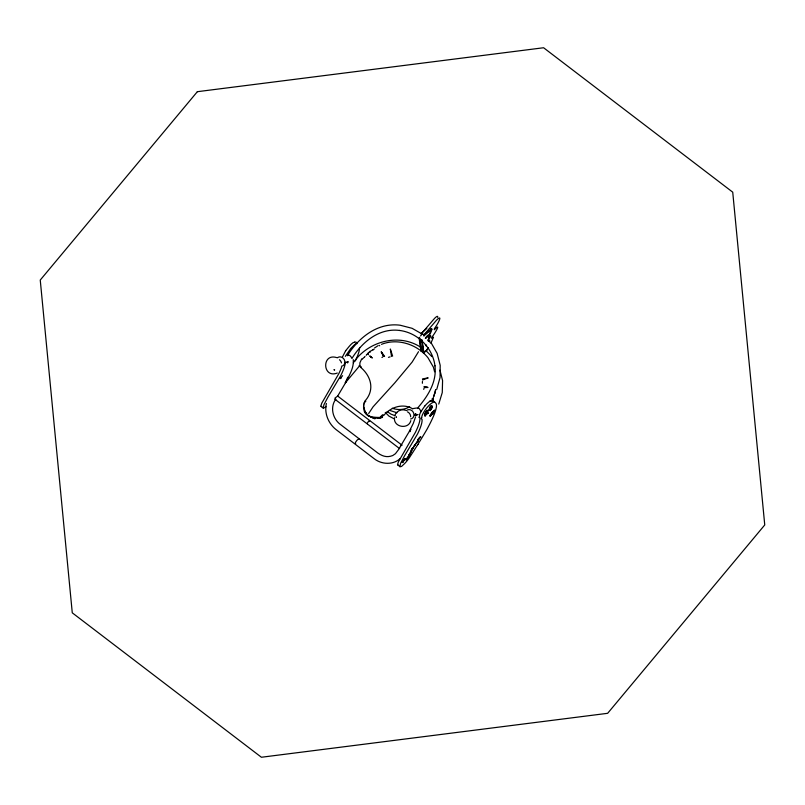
<?xml version="1.0" encoding="UTF-8"?>
<svg xmlns="http://www.w3.org/2000/svg" width="805" height="805" viewBox="0 0 805 805"><rect width="100%" height="100%" fill="white"/><g stroke="black" fill="none" stroke-linecap="round" stroke-linejoin="round"><path stroke-width="1.21" d="M363.558 407.622L363.689 404.362L363.619 407.773L363.629 407.149M363.649 404.553L364.635 401.776M359.845 364.967L359.916 362.783L361.676 358.95M419.566 416.205L418.992 417.554L419.808 417.382M354.532 342.165C352.016 342.206 348.313 347.669 345.717 350.638M359.171 439.178C358.245 437.779 353.556 444.229 355.73 443.867M421.246 411.315C421.327 413.559 419.113 405.821 417.624 408.527M359.634 347.468L359.121 351.131A49.115 10.224 -52.6 0 1 356.675 357.933A86.427 17.982 -52.6 0 1 355.317 360.932M368.368 415.793A4.216 0.875 -52.6 0 1 368.237 415.772L364.313 410.711L363.568 407.511M377.233 418.167C393.514 415.823 367.11 420.341 365.681 412.784M364.313 410.711C363.337 415.752 386.008 422.937 368.237 415.772M426.811 328.4L421.186 333.441A3.371 0.704 -52.6 0 1 421.015 333.924M423.651 335.313L431.4 328.732A21.433 4.458 -52.6 0 1 431.158 329.738M428.864 336.339A21.433 4.458 -52.6 0 0 431.883 329.104L424.134 335.695A3.371 0.704 -52.6 0 1 423.953 336.178M428.139 340.726A29.302 6.098 -52.6 0 0 430.494 336.5L430.625 335.997L428.652 337.506M433.885 401.293L433.241 401.293M434.438 402.138L434.328 401.615M380.212 417.201C385.696 410.419 382.707 419.818 377.867 418.016M326.387 403.486C324.123 413.116 328.299 423.44 335.947 429.508L374.245 458.759C381.57 464.515 392.89 465.149 400.025 458.729M394.48 417.745C393.293 427.334 408.568 429.86 410.842 420.623M368.348 354.764L368.408 352.791A13.745 4.035 -45.8 0 1 367.402 353.938L366.949 354.452M347.76 377.203L345.476 382.546M347.659 355.488C349.793 353.616 351.916 358.718 351.886 357.823M426.167 345.848L426.107 345.365A2.526 0.523 -52.6 0 1 426.268 344.973M428.079 335.896L428.26 335.343L425.885 338.12M425.08 415.873L425.523 414.223L428.019 413.015L425.02 415.853L425.855 414.474M424.507 414.323C426.107 415.118 428.985 407.733 426.378 411.617M429.83 415.793C431.359 415.028 428.995 417.01 431.108 414.525L430.796 415.652M432.124 405.931C425.503 409.624 432.426 408.769 431.561 405.529L430.112 406.535M430.172 416.115L432.577 411.818M432.889 399.632L431.752 400.9M433.311 398.636L432.869 399.884M434.579 394.017L434.62 393.856A22.741 2.646 -74.8 0 1 435.706 389.68L435.173 391.441M433.885 396.302L434.921 392.367M436.743 389.368L440.053 377.535L440.194 365.319L437.145 353.405L431.158 342.87M345.124 382.586A3.371 0.664 39.8 0 0 345.637 382.566L345.647 381.973M434.67 393.323L432.677 399.642M432.657 401.202L432.909 400.367M438.745 404.08L442.267 392.558L442.579 380.594L439.943 370.149M405.318 459.192L404.996 458.689A2.526 0.523 -52.6 0 0 403.265 460.5A2.526 0.523 -52.6 0 0 402.248 462.442L402.963 462.322M346.12 381.198A3.371 1.942 28.8 0 1 345.898 382.204L345.808 382.244M408.588 432.617L399.27 448.355L335.152 399.431L334.95 398.083L337.637 396.13L345.295 383.2M415.581 416.819L413.267 423.43L409.101 431.762M429.286 410.158L428.139 410.963M430.041 410.248L432.315 407.028L430.313 410.641M434.519 401.906C436.079 403.275 437.387 404.04 435.807 409.685A49.115 10.224 -52.6 0 1 433.352 416.497A86.427 17.982 -52.6 0 1 429.689 424.215L427.063 429.186A180.783 37.624 -52.6 0 1 417.916 444.32M431.228 414.193L432.929 411.788L431.43 414.776M433.05 412.643L434.801 410.258L432.064 414.565L433.261 413.217M405.156 459.252L405.227 458.739L403.909 459.917M356.424 342.517C356.092 342.155 355.448 341.753 354.562 342.216M335.665 399.371C329.909 407.219 332.686 418.701 340.233 424.336L377.907 453.104C382.878 456.435 387.104 457.743 392.749 455.539L395.426 453.718L399.723 448.063M394.742 415.742C396.03 411.285 401.353 408.578 405.68 410.319M405.257 459.323C406.636 456.827 400.417 464.062 402.892 462.382M424.648 414.334L426.258 411.939M430.232 409.151L431.249 408.044M430.383 407.25L431.561 405.529M430.977 415.44L430.373 414.796L431.903 412.844M432.456 414.273L431.862 413.75L433.734 411.285M405.941 459.907L409.161 455.479L411.516 449.401M406.263 459.836C411.617 454.282 412.291 446.05 418.449 440.979M409.363 431.329L410.993 429.357M406.626 458.639L410.248 454.201M364.122 402.933L365.832 401.192M411.838 449.653L419.194 438.816M431.208 401.001L429.528 401.232M346.231 381.53C349.561 374.707 354.069 367.553 353.244 359.624M368.65 413.529L373.067 406.837L394.832 382.828L412.13 362.089L418.509 351.704M369.455 421.518C370.652 418.811 366.184 423.46 367.442 423.843M425.271 412.643L424.688 413.77L425.422 414.193M359.825 365.55L345.888 382.204M430.836 343.322L433.513 337.194L432.778 337.476A4.448 0.926 -52.6 0 1 431.651 338.271L432.496 336.389A16.925 3.522 -52.6 0 0 437.336 328.551A4.216 0.875 -52.6 0 0 435.163 328.963L435.012 329.114A3.633 0.755 -52.6 0 1 434.298 329.728L434.408 328.712A15.798 3.29 -52.6 0 0 439.761 318.971A6.319 1.318 -52.6 0 0 435.767 321.054L423.953 334.88A3.371 0.704 -52.6 0 1 423.913 335.212M409.785 454.231L409.443 454.221M368.418 352.993L369.817 351.473M409.252 454.604L409.161 455.479M410.429 430.866A3.371 1.942 28.8 0 0 409.815 431.017L409.574 431.389A3.371 0.664 39.8 0 0 409.815 431.792M424.698 415.611L427.646 412.734L426.056 413.881M409.524 454.936L412.1 448.908L413.025 448.254M341.159 378.119A3.371 1.942 28.8 0 0 340.585 378.32L340.173 378.662L342.598 375.694M411.959 449.411L412.19 448.305L412.724 448.667M400.82 445.739L401.947 445.185M342.477 356.907L345.707 350.648M345.335 356.343L350.739 348.495L354.814 344.439M426.65 337.647L426.962 336.802L425.956 337.708M425.523 412.22L426.056 411.365M430.152 410.168L432.315 407.089M432.526 413.488L434.801 410.319M403.657 460.269L403.154 461.335L403.718 461.154M364.564 401.443C375.241 390.214 371.175 375.975 360.419 367.15M417.634 444.763L417.916 444.32L416.467 446.634A181.437 37.755 -52.6 0 1 410.741 455.59A9.902 2.063 -52.6 0 1 404.724 463.459L401.625 466.387L399.894 466.83L400.558 463.398L404.523 455.841L417.513 434.006A49.085 10.213 -52.6 0 0 422.092 419.797C422.152 418.318 420.431 419.757 421.689 417.775M409.866 454.875L409.373 454.362M417.372 442.187L417.352 441.502L417.926 441.814M424.949 405.861C422.746 409.021 418.721 414.293 419.516 416.145M427.556 410.641C425.795 410.409 426.892 411.083 427.656 410.349M434.539 410.339L433.885 411.063M414.062 446.212L415.42 444.43M347.317 355.75C358.537 337.617 377.656 322.262 400.155 325.22L412.069 328.299L422.605 334.306M351.946 358.376C362.119 342.024 379.215 327.746 399.652 330.463L399.532 330.442C417.684 332.696 432.738 347.77 434.972 365.923L434.952 365.792C437.035 382.154 427.666 396.523 417.403 408.276M424.96 405.851C427.847 402.45 432.044 398.727 433.08 401.303M370.642 356.816L371.457 357.521L369.747 355.911L372.313 358.044M371.487 357.48L371.87 357.541M420.542 335.947L421.407 334.961M353.395 362.753C367.644 341.39 398.827 332.757 420.774 347.297M424.104 352.821L423.35 352.771L424.104 352.821A3.371 0.704 -52.6 0 1 426.348 351.252A27.169 5.655 -52.6 0 0 428.119 347.669M430.152 408.96L429.739 408.91A2.526 0.523 -52.6 0 0 428.008 410.721A2.526 0.523 -52.6 0 0 427.002 412.663L427.888 412.391L427.012 412.713M432.557 412.029L432.215 412.412M421.609 334.065A3.371 0.704 -52.6 0 0 421.82 333.25L433.643 319.424A6.319 1.318 -52.6 0 1 437.628 317.341M431.571 406.978L431.4 407.833M426.066 345.677L426.539 345.748M431.973 414.162L432.959 413.649M383.935 415.269C390.636 407.008 403.204 402.973 412.673 408.829M361.858 359.463L364.222 357.279M335.836 399.169L335.152 399.431M357.048 343.644L356.545 343.212L354.884 344.55M326.095 406.827L323.218 408.276L323.882 404.835L327.846 397.288L340.837 375.452A49.085 10.213 -52.6 0 0 345.375 362.441M430.665 336.047C430.252 335.001 428.089 336.651 429.216 336.973M409.584 431.178L409.826 431.027M374.506 348.002L377.988 345.717M418.258 440.416L417.715 440.416A2.526 0.523 -52.6 0 1 418.721 438.473A2.526 0.523 -52.6 0 1 420.452 436.662C422.434 436.904 417.272 438.906 418.157 440.496M428.159 340.867A8.493 1.771 -52.6 0 1 428.974 340.374L429.779 341.119A27.169 5.655 -52.6 0 1 429.81 342.276M428.652 341.24A8.493 1.771 -52.6 0 1 429.468 340.746L429.659 340.676M430.122 407.39L429.759 408.175M372.977 349.793L373.923 349.29M373.751 349.39L369.716 351.564M409.705 406.797C404.472 409.815 397.932 410.369 392.287 408.226M421.649 417.775C421.538 413.8 429.82 402.399 434.459 401.926M377.203 417.956L373.983 418.006M381.469 344.339C397.71 337.879 417.312 344.339 428.039 357.833L433.452 367.261L434.599 371.809M422.474 380.02L428.169 377.877L422.474 378.924M337.295 373.037C322.372 378.903 321.477 352.65 336.762 357.631M344.822 362.481L348.344 361.898L347.478 361.827M412.693 408.648L416.577 408.004M414.525 415.149L418.077 414.565M424.336 387.608L427.998 387.467L424.104 386.511M427.405 387.396L424.175 387.104M321.748 406.716L320.853 406.002L321.748 403.214L338.704 373.832A49.085 10.213 -52.6 0 0 341.562 367.352M398.435 465.27L397.539 464.566L398.435 461.768L415.39 432.386A49.085 10.213 -52.6 0 0 419.958 418.167M417.221 414.666L415.591 414.193M396.956 412.764L390.324 410.58M394.883 415.652L390.858 414.082L387.195 411.506M393.776 418.62L388.946 416.094L385.273 412.401M369.757 351.574L370.32 352.107M424.839 414.575L427.113 411.345M431.128 328.641L431.883 329.104M430.061 335.635L430.645 336.158M429.82 335.766L430.595 336.309M429.679 335.856L430.494 336.5M421.82 333.25L423.953 334.88M421.206 333.32L421.679 333.813A3.371 0.704 -52.6 0 1 421.498 334.296M431.309 406.485L432.054 407.099M431.138 406.686L431.903 407.229M430.967 406.877L431.732 407.411M430.816 407.018L431.561 407.612M432.194 413.237L432.798 413.871M432.003 413.529L432.627 414.082M426.851 410.309L427.445 410.832M426.68 410.5L427.314 411.053M427.435 412.844L427.978 413.237M427.284 412.975L427.898 413.418M430.031 415.31L430.625 415.833M429.92 415.511L430.474 415.984M425.261 413.74L426.016 414.323M424.919 414.112L425.684 414.656M424.547 414.102L425.513 414.867M424.708 415.42L425.261 415.813M361.133 367.06L359.191 365.571L361.354 367.493M412.331 448.526L412.049 448.506M411.908 448.697L412.432 449.16M411.848 448.798L412.381 449.25M411.727 448.979L412.301 449.421M337.657 396.05L401.776 445.004M409.332 454.443L409.815 454.966M409.141 454.775L409.695 455.127M320.974 406.324L323.097 407.954M397.65 464.888L399.783 466.508M379.115 345.305L379.759 345.808M425.885 350.608L431.903 356.605M415.229 414.012L416.557 415.551L415.783 414.062M347.076 362.28L347.609 362.944M384.589 356.333L381.168 351.765L383.422 356.363M430.142 335.625L430.001 336.118A29.302 6.098 -52.6 0 1 429.357 337.345M381.671 352.469L383.965 356.404M365.893 413.136L363.608 407.451M392.639 356.142L390.314 349.008L391.562 356.444M422.082 340.334L423.843 353.143M421.86 339.851L422.182 342.185M422.504 344.51L422.977 348.002M423.299 350.336L423.611 352.66L421.488 351.04L419.737 338.231M421.599 339.962L423.35 352.771M419.475 337.295L421.387 351.262L421.75 350.718A3.371 0.704 -52.6 0 1 422.303 350.095M419.143 338.08L420.894 350.889M424.436 351.725A3.371 0.704 -52.6 0 1 424.96 351.201M425.412 350.829A3.371 0.704 -52.6 0 1 426.026 350.608M427.878 348.203A21.564 4.488 -52.6 0 1 426.127 350.769M388.463 357.35A59.137 16.895 -14.2 0 1 390.133 356.857M366.577 354.874A14.762 6.098 -47.2 0 1 366.195 355.297M381.952 357.49A25.267 6.772 -29.7 0 1 382.727 356.977M365.037 356.494A17.398 9.137 -48.8 0 1 364.645 356.877M421.649 350.95A3.371 0.704 -52.6 0 1 422.202 350.326M341.441 366.235A4.84 4.256 60.3 0 0 344.188 364.484L344.661 363.427A4.84 4.256 60.3 0 0 343.665 358.748L342.779 357.873A4.84 4.256 60.3 0 0 337.446 357.782M339.479 359.755A4.84 4.256 60.3 0 1 341.441 362.904M422.394 383.261A59.137 2.626 -89.3 0 1 422.424 381.52M431.862 399.049A2.103 0.513 24.7 0 1 432.597 399.562M423.722 389.389A25.267 2.938 -74.8 0 1 423.963 388.463M426.902 412.502A1.358 1.298 -7.8 0 1 426.409 411.637M427.998 336.228A2.526 0.523 -52.6 0 0 428.31 335.474L428.3 335.252A2.526 0.523 -52.6 0 0 426.972 336.108A2.526 0.523 -52.6 0 0 425.362 338.372M430.534 331.539A21.433 4.458 -52.6 0 1 430.252 332.203M429.94 332.898A21.433 4.458 -52.6 0 1 429.598 333.622M429.226 334.377A21.433 4.458 -52.6 0 1 428.813 335.162M429.135 337.768A29.302 6.098 -52.6 0 1 428.663 338.613M428.169 339.479A29.302 6.098 -52.6 0 1 427.908 339.911M407.431 411.838A4.84 4.256 60.3 0 1 410.661 416.779M410.651 418.982A4.84 4.256 60.3 0 0 413.911 415.501A4.84 4.256 60.3 0 0 411.788 410.56L410.721 409.956A4.84 4.256 60.3 0 0 406.465 410.62M334.608 369.908L333.904 369.706L334.588 369.958M396.191 416.93L396.442 417.463L396.161 416.97M197.356 91.69L40.25 280.049L72.269 612.826L261.404 757.253L607.644 713.311L764.75 524.951L732.731 192.174L543.596 47.747L197.356 91.69"/></g></svg>
